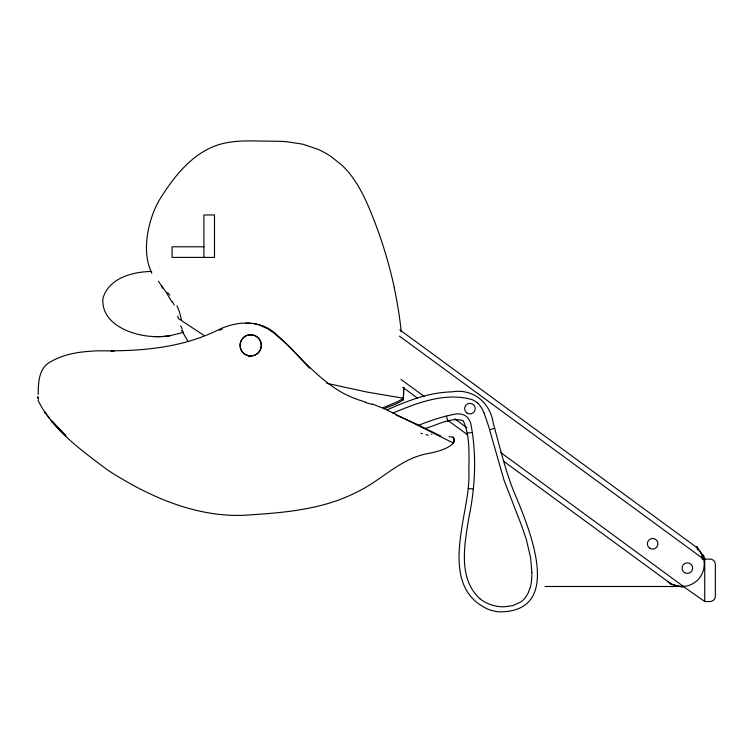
<?xml version="1.0" encoding="UTF-8"?>
<svg xmlns="http://www.w3.org/2000/svg" width="753" height="753" viewBox="0 0 753 753"><rect width="100%" height="100%" fill="white"/><g stroke="black" fill="none" stroke-linecap="round" stroke-linejoin="round"><path stroke-width="1.13" d="M403.806 387.353L403.476 398.243A92.12 92.12 0 0 1 397.226 401.838L383.183 407.627M188.09 341.551L182.866 332.506L182.565 330.896M38.168 394.459C38.347 382.317 38.667 367.266 51.505 361.308C65.935 353.082 82.952 351.34 99.255 350.794C139.757 351.359 181.162 348.31 218.069 329.983C237.327 320.439 262.119 319.234 277.942 335.96C287.571 344.281 296.014 353.854 305.059 362.777C319.696 377.055 335.33 391.334 354.861 398.441M479.849 598.644C457.589 578.248 464.667 543.967 468.827 517.725C475.369 486.843 476.809 454.492 470.757 423.421A18.006 18.006 0 0 0 469.251 419.995C466.691 414.687 460.309 413.049 454.906 414.159C442.538 416.654 430.415 420.456 418.753 425.285M424.946 428.485C437.164 425.294 450.548 416.851 463.114 420.607C471.265 438.001 468.394 459.17 468.978 478.08A224.846 224.846 0 0 1 468.244 488.528C463.999 527.185 441.286 588.422 488.433 609.412A46.3 46.3 0 0 0 498.9 611.841C567.15 612.471 526.827 522.864 512.84 489.092A305.247 305.247 0 0 1 509.047 478.522C502.929 460.459 498.439 441.907 493.347 423.544C490.316 402.686 473.298 388.303 451.875 391.842A115.52 115.52 0 0 0 441.192 392.68C422.377 394.911 404.738 402.224 387.484 409.632M38.008 396.709L37.961 397.047A2.08 0.913 89.6 0 0 38.026 397.377M38.017 400.304C52.465 429.916 82.209 450.896 107.886 470.211C150.572 497.789 200.402 519.608 252.311 514.723C288.239 512.388 325.164 508.633 357.6 491.7C381.677 480.179 400.85 458.144 427.968 453.579C436.674 451.715 446.096 449.757 452.92 443.705C454.925 442.482 453.598 437.568 453.193 437.286A4.123 3.991 -64 0 1 453.588 438.001L453.635 438.19A5.45 5.215 -72.9 0 1 453.946 440.947L453.701 441.813A4.876 4.687 -75.9 0 1 453.4 442.604A5.224 5.111 -81.8 0 1 453.024 443.253L452.92 443.357M530.263 587.312L528.154 593.11L525.396 597.59A21.103 21.103 0 0 1 523.175 600A22.383 22.383 0 0 1 520.869 601.882L512.934 605.61L504.134 606.805A38.459 38.459 0 0 1 479.812 598.691M452.967 443.282L452.948 443.31A8.123 6.231 -59.4 0 0 453.24 442.971L384.567 408.785L372.293 404.013M392.906 413.115C417.247 402.78 445.032 392.144 471.623 399.476M219.424 330.247L222.107 329.212M181.878 330.548L182.866 332.506L169.896 335.753A81.672 81.672 0 0 1 153.028 336.516C131.897 335.603 100.798 324.101 102.945 298.442C108.498 278.026 132.999 271.635 151.72 271.457M383.974 408.728L396.351 403.824A83.639 83.639 0 0 0 403.062 400.012M531.882 572.468L530.583 557.662L526.347 539.553L521.556 525.481L504.058 480.31L489.544 429.681L494.665 428.297M467.142 433.088L472.413 432.476M249.601 334.803L250.693 334.746M111.03 351.274L114.023 351.237M245.619 323.263L250.052 323.235M204.176 246.796L172.07 246.796L172.07 257.404L214.492 257.404L214.492 214.972L203.884 214.972L203.884 257.404M702.831 557.757L704.742 559.102L710.051 559.102A5.299 5.299 0 0 1 715.35 564.402L715.35 596.225A5.299 5.299 0 0 1 710.051 601.525L704.742 601.525L682.66 586.041M545.144 586.483L683.479 586.483L500.792 452.581M681.343 586.54L680.58 586.512A15.305 9.921 -6 0 1 680.251 586.512L672.382 584.441M449.023 436.674L453.127 437.145M468.244 488.528L473.524 489.026M431.356 434.274L431.855 434.34M402.318 398.026L403.476 398.243L367.04 392.068L326.689 383.305M254.42 323.734L258.703 324.807M420.908 433.304L422.395 433.69M425.972 434.65L428.128 435.243M365.704 402.158L361.308 400.756A147.55 146.816 -34.4 0 1 354.851 398.478M259.747 325.211L266.967 328.459M396.106 415.054L416.268 423.948L440.966 436.175M671.789 584.159L671.177 583.848M203.847 335.349L178.517 318.604L177.68 316.053M267.964 329.07L274.026 333.071M670.396 583.387L503.691 461.278M399.834 329.852L696.459 547.271A22.345 22.345 0 0 1 699 578.539A22.345 22.345 0 0 1 667.779 581.551L667.855 581.608M399.448 336.149L703.622 559.102M400.973 379.408L424.513 396.662M454.643 418.753L466.888 427.732M402.676 387.24L417.51 398.111M447.734 420.259L467.651 434.867M274.798 333.617L288.936 346.116L309.549 368.208M696.469 547.28L697.052 547.808M697.692 548.429L702.248 555.036A16.585 11.361 80 0 1 702.483 555.413M59.581 429.408L65.878 435.808L51.985 421.36L58.621 428.372M59.713 429.539L51.27 420.155M44.672 412.7L45.368 413.519M47.571 415.675L49.783 418.357M158.384 281.245L166.093 292.164L171.929 302.028M44.851 411.844L46.884 414.715M182.838 332.478L182.019 329.861M453.193 437.286L453.25 437.371A4.123 3.963 -71.3 0 1 453.56 438.011M151.805 273.207C146.27 261.856 145.602 248.754 147.268 236.395A103.66 103.66 0 0 1 152.191 215.81L153.678 211.828A99.067 99.067 0 0 1 158.591 201.315C174.602 175.035 196.364 147.146 228.865 142.364C241.101 140.246 253.592 141.037 265.95 141.112A27.767 27.767 0 0 0 266.788 141.122L280.794 141.348A168.776 168.776 0 0 1 287.288 141.79L302.744 144.171L318.03 149.32A87.433 87.433 0 0 1 330.765 156.332L342.078 165.34A81.108 81.108 0 0 1 345.429 168.738C357.901 182.217 365.676 199.103 372.387 216.007A450.567 450.567 0 0 1 394.327 287.712M484.028 412.776L488.716 426.584A146.939 146.939 0 0 1 489.544 429.681M702.474 555.554L702.427 555.45A16.585 11.229 79.7 0 0 702.191 555.083M446.454 416.08L447.8 421.209M394.243 287.731L395.551 294.141A435.46 435.46 0 0 1 401.095 330.247L401.161 331.659M401.189 330.944L401.274 331.64M403.749 387.927L403.702 387.362M704.742 559.102L704.742 601.525M372.208 404.361A141.498 141.037 -89.8 0 1 365.591 402.526M453.165 442.915A8.123 6.128 -59.2 0 1 452.948 443.235A5.224 5.055 -77.5 0 0 453.353 442.585A4.706 4.49 -75.1 0 0 453.701 441.813M38.403 399.005A3.012 1.873 89.2 0 1 38.083 397.377A3.012 1.817 85.7 0 0 38.478 398.93M37.904 397.377A2.08 1.035 89.2 0 1 37.914 397.029M453.626 438.199A5.45 5.186 -75.2 0 1 453.908 440.938M248.528 355.727A10.636 10.598 15.5 0 1 240.085 345.354A10.598 10.542 -14.2 0 1 252.236 334.85A10.664 10.608 -33.3 0 1 261.272 345.354L261.244 346.436A10.561 10.551 -45.5 0 1 251.775 355.924L250.693 355.962A10.617 10.608 -53.5 0 1 248.528 355.736M250.316 355.953A10.617 10.608 -50.2 0 1 248.829 355.793M169.896 335.763A81.682 81.682 0 0 1 153.028 336.516M169.284 294.498A41.622 0.546 49.1 0 1 169.83 295.129M182.132 328.609A38.375 2.494 68.6 0 1 180.626 325.842M167.608 292.541A41.001 0.555 49.1 0 1 168.823 293.924M161.227 285.952A38.507 0.951 54.5 0 1 162.959 288.305M172.588 301.755A28.727 11.069 62.1 0 1 174.169 305.04M176.983 305.662A28.84 9.092 62.6 0 1 181.341 319.893M250.194 355.821A11.784 10.184 56.3 0 1 248.744 355.632M471.623 399.485A19.729 19.729 0 0 1 477.506 403.043M477.694 402.874A30.487 30.487 0 0 1 483.878 412.832M531.787 572.478A57.99 57.99 0 0 1 530.394 587.349M697.137 549.135A13.62 4.509 55.8 0 1 697.673 549.699M703.283 554.848A13.356 8.867 79.2 0 1 704.639 558.83M683.46 586.229A11.69 5.798 -4.2 0 1 682.482 586.276M682.218 586.333A13.328 7.549 -4.5 0 1 681.39 586.333M680.58 586.483A15.305 9.864 -5.9 0 1 680.27 586.465M671.328 584.253A6.664 0.941 21 0 1 670.669 583.904M671.394 584.121A2.993 0.697 36.5 0 1 670.208 583.434M701.495 556.401A13.356 6.579 76.9 0 1 702.417 559.423M696.986 546.574A13.62 6.071 60.9 0 1 697.711 547.186M670.998 583.622A3.021 0.48 34.4 0 1 670.339 583.217M673.295 584.601A6.664 0.48 23.2 0 1 672.871 584.403M682.171 586.756A13.328 7.963 -4.9 0 1 681.296 586.747M683.498 586.747A11.69 6.325 -4.3 0 1 682.425 586.803M403.608 388.143A405.114 405.114 0 0 1 403.316 400.022M244.584 354.023A10.608 10.608 0 0 0 261.253 346.305A10.608 10.608 0 0 0 246.231 335.725A10.608 10.608 0 0 0 244.584 354.023M649.99 548.363A5.299 5.299 0 0 0 657.943 543.779A5.299 5.299 0 0 0 649.99 539.186A5.299 5.299 0 0 0 649.99 548.363M684.581 572.657A5.299 5.299 0 0 0 692.666 568.308A5.299 5.299 0 0 0 684.854 563.479A5.299 5.299 0 0 0 684.581 572.657M467.171 413.152A5.299 5.299 0 0 0 475.237 408.757A5.299 5.299 0 0 0 467.397 403.966A5.299 5.299 0 0 0 467.171 413.152"/></g></svg>
